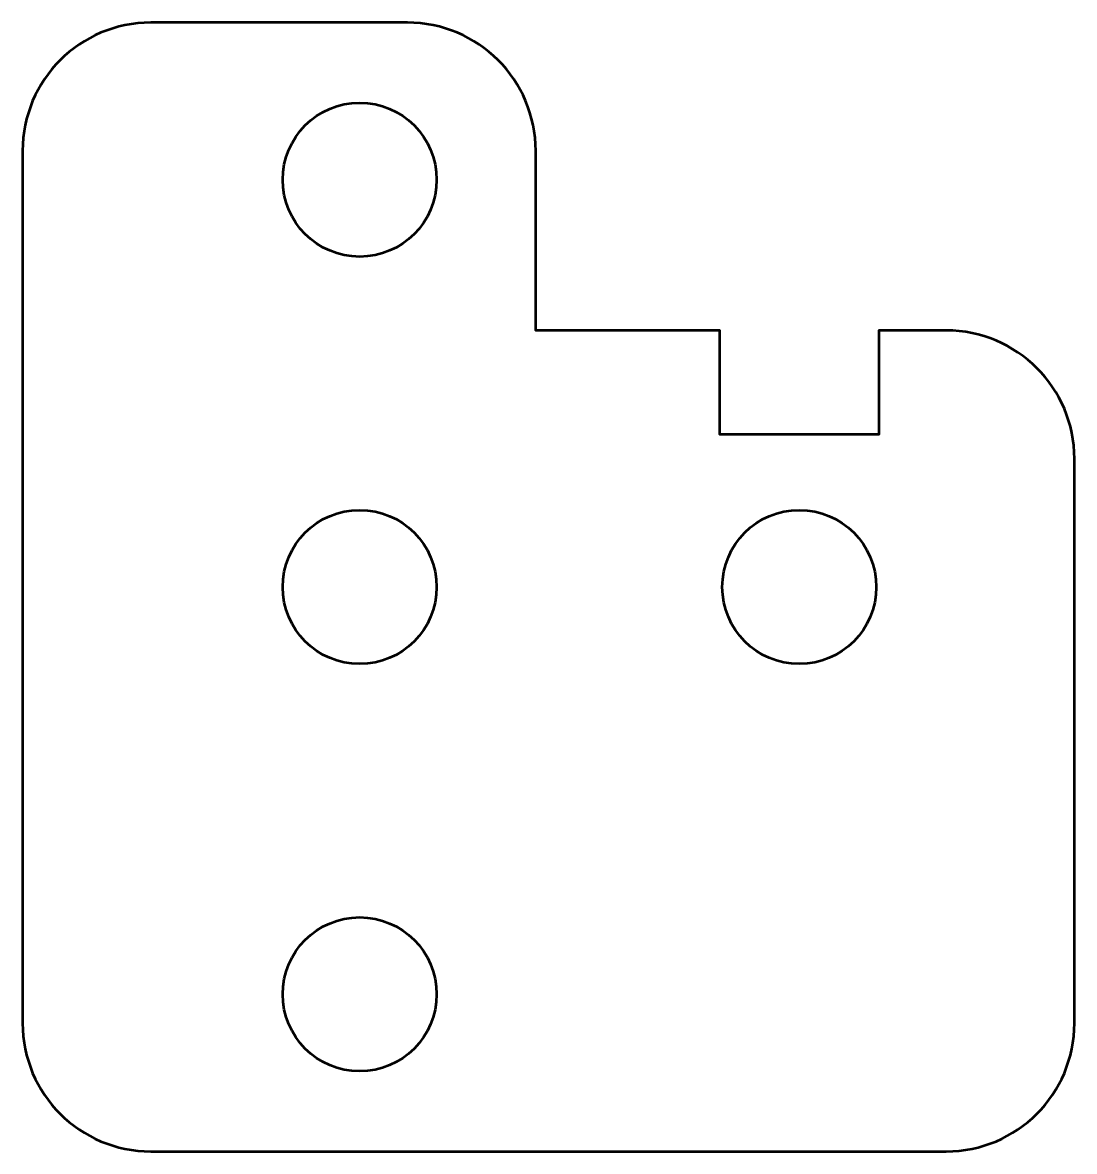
# Model space of a CAD drawing. Header units: centimetres. Extents: x -3.55 to 0.55, y -2.2 to 2.2.
import ezdxf

# ---------------------------------------------------------------- set-up
doc = ezdxf.new("R2010")
doc.units = ezdxf.units.CM
doc.header["$MEASUREMENT"] = 0
doc.layers.add('Layer 1', color=7, linetype='Continuous')

msp = doc.modelspace()

# ---------------------------------------------------------------- linework, layer by layer
at = {"layer": 'Layer 1', "lineweight": 53}
for centre in [(-2.23598, 1.5875), (-2.23598, 0), (-0.52249, 0), (-2.23598, -1.5875)]:
    msp.add_ellipse(centre, major_axis=(0, 0.3), ratio=1, dxfattribs=at)
msp.add_open_spline([(-3.55, -1.7), (-3.55, -1.7), (-3.55, 0.5), (-3.55, 0.5), (-3.55, 0.5), (-3.55, 0.5), (-3.55, 1.7), (-3.55, 1.7), (-3.55, 1.7), (-3.55, 1.97614), (-3.32614, 2.2), (-3.05, 2.2), (-3.05, 2.2), (-3.05, 2.2), (-2.05, 2.2), (-2.05, 2.2), (-2.05, 2.2), (-1.77386, 2.2), (-1.55, 1.97614), (-1.55, 1.7), (-1.55, 1.7), (-1.55, 1.7), (-1.55, 1), (-1.55, 1), (-1.55, 1), (-1.55, 1), (-0.83249, 1), (-0.83249, 1), (-0.83249, 1), (-0.83249, 1), (-0.83249, 0.595), (-0.83249, 0.595), (-0.83249, 0.595), (-0.83249, 0.595), (-0.21249, 0.595), (-0.21249, 0.595), (-0.21249, 0.595), (-0.21249, 0.595), (-0.21249, 1), (-0.21249, 1), (-0.21249, 1), (-0.21249, 1), (0.05, 1), (0.05, 1), (0.05, 1), (0.32614, 1), (0.55, 0.77614), (0.55, 0.5), (0.55, 0.5), (0.55, 0.5), (0.55, -1.7), (0.55, -1.7), (0.55, -1.7), (0.55, -1.97614), (0.32614, -2.2), (0.05, -2.2), (0.05, -2.2), (0.05, -2.2), (-2.05, -2.2), (-2.05, -2.2), (-2.05, -2.2), (-2.05, -2.2), (-3.05, -2.2), (-3.05, -2.2), (-3.05, -2.2), (-3.32614, -2.2), (-3.55, -1.97614), (-3.55, -1.7)], degree=3, knots=[0, 0, 0, 0, 0.0555556, 0.0555556, 0.0555556, 0.0555556, 0.1111111, 0.1111111, 0.1111111, 0.1111111, 0.1666667, 0.1666667, 0.1666667, 0.1666667, 0.2222222, 0.2222222, 0.2222222, 0.2222222, 0.2777778, 0.2777778, 0.2777778, 0.2777778, 0.3333333, 0.3333333, 0.3333333, 0.3333333, 0.3888889, 0.3888889, 0.3888889, 0.3888889, 0.4444444, 0.4444444, 0.4444444, 0.4444444, 0.5, 0.5, 0.5, 0.5, 0.5555556, 0.5555556, 0.5555556, 0.5555556, 0.6111111, 0.6111111, 0.6111111, 0.6111111, 0.6666667, 0.6666667, 0.6666667, 0.6666667, 0.7222222, 0.7222222, 0.7222222, 0.7222222, 0.7777778, 0.7777778, 0.7777778, 0.7777778, 0.8333333, 0.8333333, 0.8333333, 0.8333333, 0.8888889, 0.8888889, 0.8888889, 0.8888889, 1, 1, 1, 1], dxfattribs=at)

doc.saveas('drawing.dxf')
